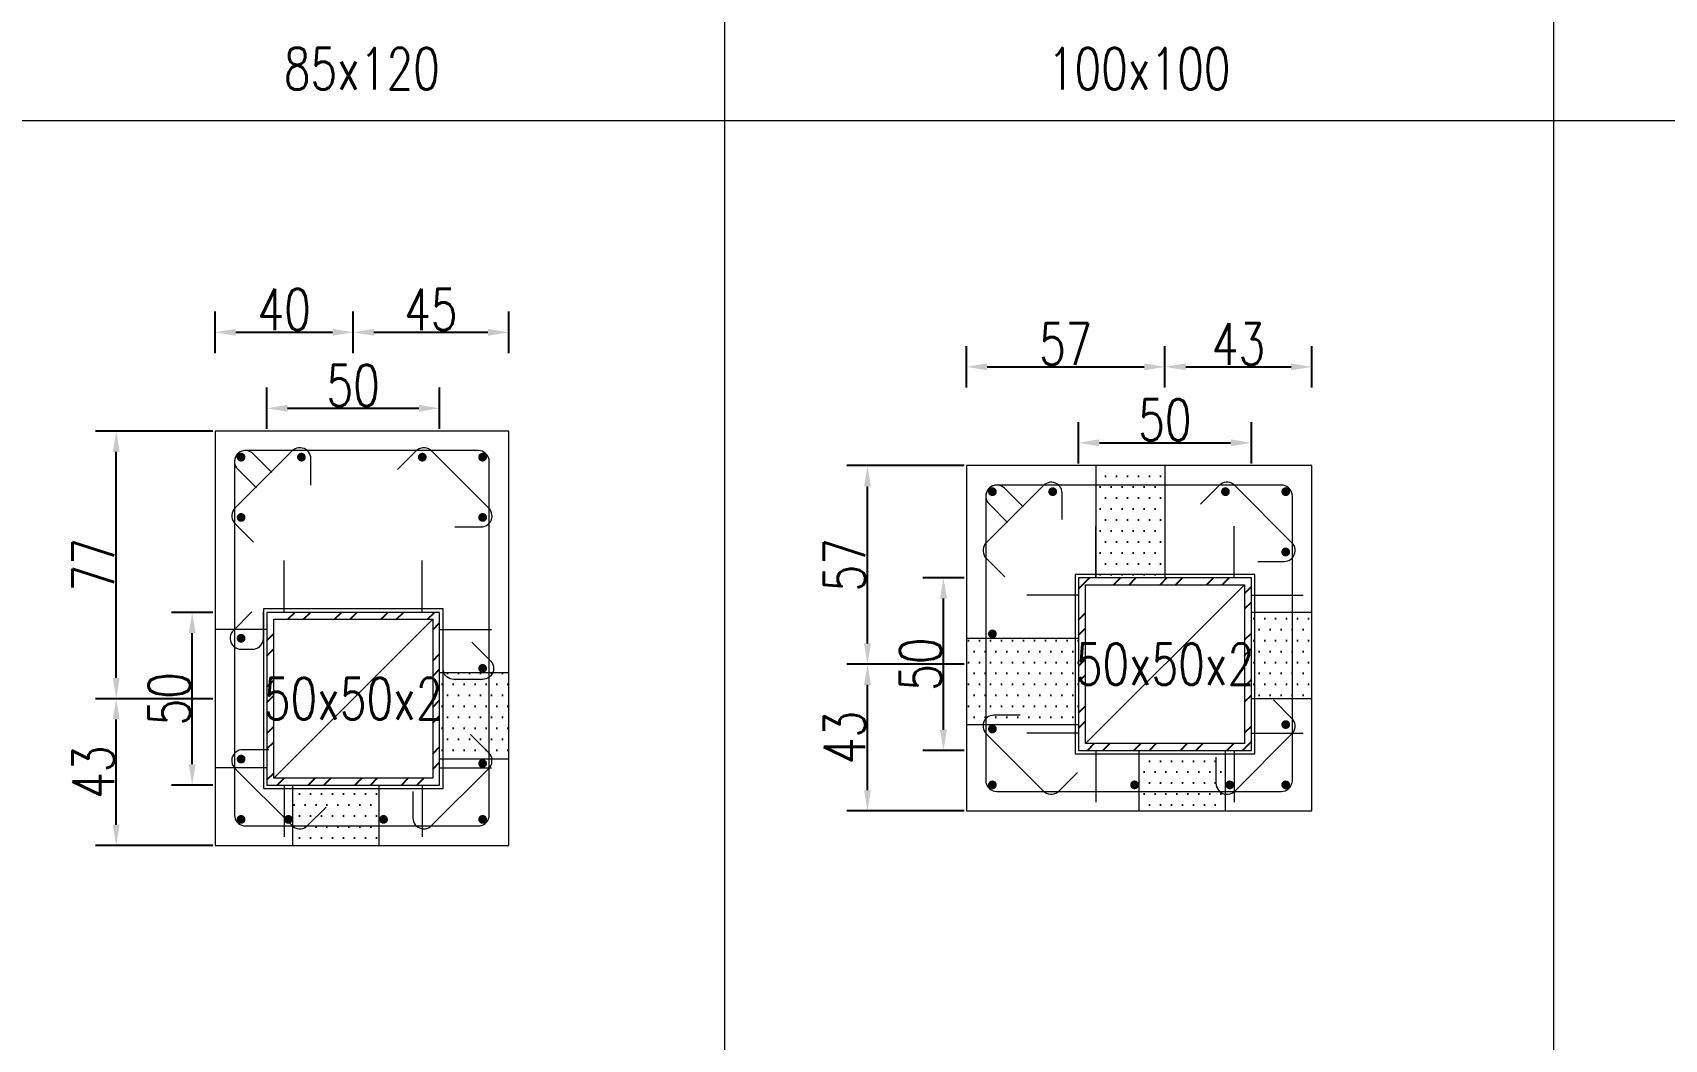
# Model space of a CAD drawing. Header units: millimetres. Extents: x 0 to 3905, y 0 to 8880.
# Drawn here: x 2924.7 to 3397.1, y 6567.8 to 6859.4 of the extents above; entities that cross this region are included whole.
import ezdxf
from ezdxf.enums import TextEntityAlignment as Align

# ---------------------------------------------------------------- set-up
doc = ezdxf.new("R2010")
doc.units = ezdxf.units.MM
doc.layers.get('DEFPOINTS').update_dxf_attribs({"color": 3})
for name, color, linetype in [('Hatch線', 6, 'Continuous'), ('TC-鋼粱', 132, 'Continuous'), ('主筋斷面', 2, 'Continuous'), ('文字-斷面尺寸', 7, 'Continuous'), ('文字-輔助字', 7, 'Continuous'), ('柱斷面線', 4, 'Continuous'), ('標註字', 4, 'Continuous'), ('箍筋線', 1, 'Continuous'), ('網格線', 7, 'Continuous'), ('鋼柱', 11, 'Continuous')]:
    doc.layers.add(name, color=color, linetype=linetype)
doc.styles.add('note', font='txt.shx', dxfattribs={"width": 0.75, "height": 12})
doc.styles.add('txt', font='txt.shx', dxfattribs={"height": 0.2, "bigfont": 'chineset.shx'})
doc.dimstyles.new('RCAD_DIM', dxfattribs={"dimtxt": 12, "dimasz": 6, "dimexe": 6, "dimexo": 0.625, "dimtad": 1, "dimdec": 0, "dimdsep": 46, "dimtxsty": 'note', "dimcen": 2.5, "dimclrd": 256, "dimclre": 256, "dimclrt": 256, "dimadec": 0, "dimazin": 0, "dimtfac": 1, "dimtmove": 0, "dimatfit": 3, "dimfxl": 0, "dimtolj": 1, "dimarcsym": 0})

# ---------------------------------------------------------------- blocks, each defined once
blk = doc.blocks.new('*D1698')
at = {"layer": 'DEFPOINTS', "color": 0}
for p in [(3042.5, 6750.62), (2992.5, 6744), (3042.5, 6744)]:
    blk.add_point(p, dxfattribs=at)
at = {"layer": '標註字', "lineweight": -2}
for p, q in [((2992.5, 6744.62), (2992.5, 6756.62)), ((3042.5, 6744.62), (3042.5, 6756.62)), ((2998.5, 6750.62), (3036.5, 6750.62))]:
    blk.add_line(p, q, dxfattribs=at)
at = {"layer": '標註字'}
for points in [[(2998.5, 6751.62), (2998.5, 6749.62), (2992.5, 6750.62)], [(3036.5, 6749.62), (3036.5, 6751.62), (3042.5, 6750.62)]]:
    blk.add_solid(points, dxfattribs=at)
at = {"layer": '標註字', "insert": (3017.5, 6757.25), "char_height": 12, "attachment_point": 5, "style": 'note'}
blk.add_mtext('\\A1;50', dxfattribs=at)
blk = doc.blocks.new('*D1699')
at = {"layer": 'DEFPOINTS', "color": 0}
for p in [(2970.88, 6691.5), (2977.5, 6691.5), (2977.5, 6641.5)]:
    blk.add_point(p, dxfattribs=at)
at = {"layer": '標註字', "lineweight": -2}
for p, q in [((2976.88, 6691.5), (2964.88, 6691.5)), ((2970.88, 6647.5), (2970.88, 6685.5)), ((2976.88, 6641.5), (2964.88, 6641.5))]:
    blk.add_line(p, q, dxfattribs=at)
at = {"layer": '標註字'}
for points in [[(2971.88, 6685.5), (2969.88, 6685.5), (2970.88, 6691.5)], [(2969.88, 6647.5), (2971.88, 6647.5), (2970.88, 6641.5)]]:
    blk.add_solid(points, dxfattribs=at)
at = {"layer": '標註字', "insert": (2964.25, 6666.5), "char_height": 12, "attachment_point": 5, "rotation": 90, "style": 'note'}
blk.add_mtext('\\A1;50', dxfattribs=at)
blk = doc.blocks.new('*D1700')
at = {"layer": 'DEFPOINTS', "color": 0}
for p in [(3017.5, 6772.62), (2977.5, 6766), (3017.5, 6766)]:
    blk.add_point(p, dxfattribs=at)
at = {"layer": '標註字', "lineweight": -2}
for p, q in [((2977.5, 6766.62), (2977.5, 6778.62)), ((3017.5, 6766.62), (3017.5, 6778.62)), ((2983.5, 6772.62), (3011.5, 6772.62))]:
    blk.add_line(p, q, dxfattribs=at)
at = {"layer": '標註字'}
for points in [[(2983.5, 6773.62), (2983.5, 6771.62), (2977.5, 6772.62)], [(3011.5, 6771.62), (3011.5, 6773.62), (3017.5, 6772.62)]]:
    blk.add_solid(points, dxfattribs=at)
at = {"layer": '標註字', "insert": (2997.5, 6779.25), "char_height": 12, "attachment_point": 5, "style": 'note'}
blk.add_mtext('\\A1;40', dxfattribs=at)
blk = doc.blocks.new('*D1701')
at = {"layer": 'DEFPOINTS', "color": 0}
for p in [(3062.5, 6772.62), (3017.5, 6766), (3062.5, 6766)]:
    blk.add_point(p, dxfattribs=at)
at = {"layer": '標註字', "lineweight": -2}
for p, q in [((3017.5, 6766.62), (3017.5, 6778.62)), ((3062.5, 6766.62), (3062.5, 6778.62)), ((3023.5, 6772.62), (3056.5, 6772.62))]:
    blk.add_line(p, q, dxfattribs=at)
at = {"layer": '標註字'}
for points in [[(3023.5, 6773.62), (3023.5, 6771.62), (3017.5, 6772.62)], [(3056.5, 6771.62), (3056.5, 6773.62), (3062.5, 6772.62)]]:
    blk.add_solid(points, dxfattribs=at)
at = {"layer": '標註字', "insert": (3040, 6779.25), "char_height": 12, "attachment_point": 5, "style": 'note'}
blk.add_mtext('\\A1;45', dxfattribs=at)
blk = doc.blocks.new('*D1702')
at = {"layer": 'DEFPOINTS', "color": 0}
for p in [(2948.88, 6666.5), (2977.5, 6666.5), (2977.5, 6624)]:
    blk.add_point(p, dxfattribs=at)
at = {"layer": '標註字', "lineweight": -2}
for p, q in [((2976.88, 6666.5), (2942.88, 6666.5)), ((2948.88, 6630), (2948.88, 6660.5)), ((2976.88, 6624), (2942.88, 6624))]:
    blk.add_line(p, q, dxfattribs=at)
at = {"layer": '標註字'}
for points in [[(2949.88, 6660.5), (2947.88, 6660.5), (2948.88, 6666.5)], [(2947.88, 6630), (2949.88, 6630), (2948.88, 6624)]]:
    blk.add_solid(points, dxfattribs=at)
at = {"layer": '標註字', "insert": (2942.25, 6645.25), "char_height": 12, "attachment_point": 5, "rotation": 90, "style": 'note'}
blk.add_mtext('\\A1;43', dxfattribs=at)
blk = doc.blocks.new('*D1703')
at = {"layer": 'DEFPOINTS', "color": 0}
for p in [(2948.88, 6744), (2977.5, 6744), (2977.5, 6666.5)]:
    blk.add_point(p, dxfattribs=at)
at = {"layer": '標註字', "lineweight": -2}
for p, q in [((2976.88, 6744), (2942.88, 6744)), ((2948.88, 6672.5), (2948.88, 6738)), ((2976.88, 6666.5), (2942.88, 6666.5))]:
    blk.add_line(p, q, dxfattribs=at)
at = {"layer": '標註字'}
for points in [[(2949.88, 6738), (2947.88, 6738), (2948.88, 6744)], [(2947.88, 6672.5), (2949.88, 6672.5), (2948.88, 6666.5)]]:
    blk.add_solid(points, dxfattribs=at)
at = {"layer": '標註字', "insert": (2942.25, 6705.25), "char_height": 12, "attachment_point": 5, "rotation": 90, "style": 'note'}
blk.add_mtext('\\A1;77', dxfattribs=at)
blk = doc.blocks.new('Circle_Filled')
at = {"const_width": 0.5}
blk.add_lwpolyline([(-0.25, 0, 1), (0.25, 0, 1)], format="xyb", close=True, dxfattribs=at)
blk = doc.blocks.new('*D1830')
at = {"layer": 'DEFPOINTS', "color": 0}
for p in [(3277.5, 6740.62), (3227.5, 6734), (3277.5, 6734)]:
    blk.add_point(p, dxfattribs=at)
at = {"layer": '標註字', "lineweight": -2}
for p, q in [((3227.5, 6734.62), (3227.5, 6746.62)), ((3277.5, 6734.62), (3277.5, 6746.62)), ((3233.5, 6740.62), (3271.5, 6740.62))]:
    blk.add_line(p, q, dxfattribs=at)
at = {"layer": '標註字'}
for points in [[(3233.5, 6741.62), (3233.5, 6739.62), (3227.5, 6740.62)], [(3271.5, 6739.62), (3271.5, 6741.62), (3277.5, 6740.62)]]:
    blk.add_solid(points, dxfattribs=at)
at = {"layer": '標註字', "insert": (3252.5, 6747.25), "char_height": 12, "attachment_point": 5, "style": 'note'}
blk.add_mtext('\\A1;50', dxfattribs=at)
blk = doc.blocks.new('*D1831')
at = {"layer": 'DEFPOINTS', "color": 0}
for p in [(3188.38, 6701.5), (3195, 6701.5), (3195, 6651.5)]:
    blk.add_point(p, dxfattribs=at)
at = {"layer": '標註字', "lineweight": -2}
for p, q in [((3194.38, 6701.5), (3182.38, 6701.5)), ((3188.38, 6657.5), (3188.38, 6695.5)), ((3194.38, 6651.5), (3182.38, 6651.5))]:
    blk.add_line(p, q, dxfattribs=at)
at = {"layer": '標註字'}
for points in [[(3189.38, 6695.5), (3187.38, 6695.5), (3188.38, 6701.5)], [(3187.38, 6657.5), (3189.38, 6657.5), (3188.38, 6651.5)]]:
    blk.add_solid(points, dxfattribs=at)
at = {"layer": '標註字', "insert": (3181.75, 6676.5), "char_height": 12, "attachment_point": 5, "rotation": 90, "style": 'note'}
blk.add_mtext('\\A1;50', dxfattribs=at)
blk = doc.blocks.new('*D1832')
at = {"layer": 'DEFPOINTS', "color": 0}
for p in [(3252.5, 6762.62), (3195, 6756), (3252.5, 6756)]:
    blk.add_point(p, dxfattribs=at)
at = {"layer": '標註字', "lineweight": -2}
for p, q in [((3195, 6756.62), (3195, 6768.62)), ((3252.5, 6756.62), (3252.5, 6768.62)), ((3201, 6762.62), (3246.5, 6762.62))]:
    blk.add_line(p, q, dxfattribs=at)
at = {"layer": '標註字'}
for points in [[(3201, 6763.62), (3201, 6761.62), (3195, 6762.62)], [(3246.5, 6761.62), (3246.5, 6763.62), (3252.5, 6762.62)]]:
    blk.add_solid(points, dxfattribs=at)
at = {"layer": '標註字', "insert": (3223.75, 6769.25), "char_height": 12, "attachment_point": 5, "style": 'note'}
blk.add_mtext('\\A1;57', dxfattribs=at)
blk = doc.blocks.new('*D1833')
at = {"layer": 'DEFPOINTS', "color": 0}
for p in [(3295, 6762.62), (3252.5, 6756), (3295, 6756)]:
    blk.add_point(p, dxfattribs=at)
at = {"layer": '標註字', "lineweight": -2}
for p, q in [((3252.5, 6756.62), (3252.5, 6768.62)), ((3295, 6756.62), (3295, 6768.62)), ((3258.5, 6762.62), (3289, 6762.62))]:
    blk.add_line(p, q, dxfattribs=at)
at = {"layer": '標註字'}
for points in [[(3258.5, 6763.62), (3258.5, 6761.62), (3252.5, 6762.62)], [(3289, 6761.62), (3289, 6763.62), (3295, 6762.62)]]:
    blk.add_solid(points, dxfattribs=at)
at = {"layer": '標註字', "insert": (3273.75, 6769.25), "char_height": 12, "attachment_point": 5, "style": 'note'}
blk.add_mtext('\\A1;43', dxfattribs=at)
blk = doc.blocks.new('*D1834')
at = {"layer": 'DEFPOINTS', "color": 0}
for p in [(3166.38, 6676.5), (3195, 6676.5), (3195, 6634)]:
    blk.add_point(p, dxfattribs=at)
at = {"layer": '標註字', "lineweight": -2}
for p, q in [((3194.38, 6676.5), (3160.38, 6676.5)), ((3166.38, 6640), (3166.38, 6670.5)), ((3194.38, 6634), (3160.38, 6634))]:
    blk.add_line(p, q, dxfattribs=at)
at = {"layer": '標註字'}
for points in [[(3167.38, 6670.5), (3165.38, 6670.5), (3166.38, 6676.5)], [(3165.38, 6640), (3167.38, 6640), (3166.38, 6634)]]:
    blk.add_solid(points, dxfattribs=at)
at = {"layer": '標註字', "insert": (3159.75, 6655.25), "char_height": 12, "attachment_point": 5, "rotation": 90, "style": 'note'}
blk.add_mtext('\\A1;43', dxfattribs=at)
blk = doc.blocks.new('*D1835')
at = {"layer": 'DEFPOINTS', "color": 0}
for p in [(3166.38, 6734), (3195, 6734), (3195, 6676.5)]:
    blk.add_point(p, dxfattribs=at)
at = {"layer": '標註字', "lineweight": -2}
for p, q in [((3194.38, 6734), (3160.38, 6734)), ((3166.38, 6682.5), (3166.38, 6728)), ((3194.38, 6676.5), (3160.38, 6676.5))]:
    blk.add_line(p, q, dxfattribs=at)
at = {"layer": '標註字'}
for points in [[(3167.38, 6728), (3165.38, 6728), (3166.38, 6734)], [(3165.38, 6682.5), (3167.38, 6682.5), (3166.38, 6676.5)]]:
    blk.add_solid(points, dxfattribs=at)
at = {"layer": '標註字', "insert": (3159.75, 6705.25), "char_height": 12, "attachment_point": 5, "rotation": 90, "style": 'note'}
blk.add_mtext('\\A1;57', dxfattribs=at)

msp = doc.modelspace()

# ---------------------------------------------------------------- hatches: boundary and pattern name
at = {"layer": 'Hatch線'}
h = msp.add_hatch(dxfattribs=at)
h.set_pattern_fill('ANSI32', color=256, style=0)
h.paths.add_polyline_path([(3227.5, 6651.5), (3277.5, 6651.5), (3277.5, 6701.5), (3227.5, 6701.5)], flags=17)
h.paths.add_polyline_path([(3229.5, 6653.5), (3229.5, 6699.5), (3275.5, 6699.5), (3275.5, 6653.5)])
h = msp.add_hatch(dxfattribs=at)
h.set_pattern_fill('ANSI32', color=256, style=0)
h.paths.add_polyline_path([(2992.5, 6641.5), (3042.5, 6641.5), (3042.5, 6691.5), (2992.5, 6691.5)], flags=17)
h.paths.add_polyline_path([(2994.5, 6643.5), (2994.5, 6689.5), (3040.5, 6689.5), (3040.5, 6643.5)])
at = {"layer": 'TC-鋼粱'}
h = msp.add_hatch(dxfattribs=at)
h.set_pattern_fill('DOTS', color=256, scale=2, style=0)
h.paths.add_polyline_path([(3252.5, 6734), (3232.5, 6734), (3232.5, 6701.5), (3252.5, 6701.5)], flags=17)
h = msp.add_hatch(dxfattribs=at)
h.set_pattern_fill('DOTS', color=256, scale=2, style=0)
h.paths.add_polyline_path([(3295, 6666.5), (3295, 6691.5), (3277.5, 6691.5), (3277.5, 6666.5)], flags=17)
h = msp.add_hatch(dxfattribs=at)
h.set_pattern_fill('DOTS', color=256, scale=2, style=0)
h.paths.add_polyline_path([(3195, 6684), (3195, 6659), (3227.5, 6659), (3227.5, 6684)], flags=17)
h = msp.add_hatch(dxfattribs=at)
h.set_pattern_fill('DOTS', color=256, scale=2, style=0)
h.paths.add_polyline_path([(3062.5, 6649), (3062.5, 6674), (3042.5, 6674), (3042.5, 6649)], flags=17)
h = msp.add_hatch(dxfattribs=at)
h.set_pattern_fill('DOTS', color=256, scale=2, style=0)
h.paths.add_polyline_path([(3244.98, 6634), (3269.98, 6634), (3269.98, 6651.5), (3244.98, 6651.5)], flags=17)
h = msp.add_hatch(dxfattribs=at)
h.set_pattern_fill('DOTS', color=256, scale=2, style=0)
h.paths.add_polyline_path([(3000, 6624), (3025, 6624), (3025, 6641.5), (3000, 6641.5)], flags=17)

# ---------------------------------------------------------------- linework, layer by layer
at = {"layer": 'DEFPOINTS', "lineweight": 5}
for points in [[(3232.5, 6701.5), (3232.5, 6716.5)], [(3272.5, 6701.5), (3272.5, 6716.5)], [(2997.5, 6691.5), (2997.5, 6706.5)], [(3037.5, 6691.5), (3037.5, 6706.5)], [(3227.5, 6650.5), (3278.5, 6650.5), (3278.5, 6702.5), (3226.5, 6702.5), (3226.5, 6650.5), (3227.5, 6650.5)], [(3229.5, 6653.5), (3275.5, 6699.5)], [(3227.5, 6696.5), (3212.5, 6696.5)], [(3277.5, 6696.5), (3292.5, 6696.5)], [(2992.5, 6640.5), (3043.5, 6640.5), (3043.5, 6692.5), (2991.5, 6692.5), (2991.5, 6640.5), (2992.5, 6640.5)], [(2994.5, 6643.5), (3040.5, 6689.5)], [(2992.5, 6686.5), (2977.5, 6686.5)], [(3042.5, 6686.5), (3057.5, 6686.5)], [(3227.5, 6656.5), (3212.5, 6656.5)], [(3277.5, 6656.5), (3292.5, 6656.5)], [(3232.5, 6651.5), (3232.5, 6636.5)], [(3272.5, 6651.5), (3272.5, 6636.5)], [(2992.5, 6646.5), (2977.5, 6646.5)], [(3042.5, 6646.5), (3057.5, 6646.5)], [(2997.5, 6641.5), (2997.5, 6626.5)], [(3037.5, 6641.5), (3037.5, 6626.5)]]:
    msp.add_lwpolyline(points, dxfattribs=at)
at = {"layer": 'TC-鋼粱', "lineweight": 5}
for points in [[(3232.5, 6734), (3232.5, 6701.5)], [(3252.5, 6734), (3252.5, 6701.5)], [(3295, 6691.5), (3277.5, 6691.5)], [(3195, 6684), (3227.5, 6684)], [(3062.5, 6674), (3042.5, 6674)], [(3295, 6666.5), (3277.5, 6666.5)], [(3195, 6659), (3227.5, 6659)], [(3244.98, 6634), (3244.98, 6651.5)], [(3269.98, 6634), (3269.98, 6651.5)], [(3062.5, 6649), (3042.5, 6649)], [(3000, 6624), (3000, 6641.5)], [(3025, 6624), (3025, 6641.5)]]:
    msp.add_lwpolyline(points, dxfattribs=at)
at = {"layer": '柱斷面線', "lineweight": 5}
for points in [[(2977.5, 6624), (3062.5, 6624), (3062.5, 6744), (2977.5, 6744), (2977.5, 6624)], [(3195, 6634), (3295, 6634), (3295, 6734), (3195, 6734), (3195, 6634)]]:
    msp.add_lwpolyline(points, dxfattribs=at)
at = {"layer": '箍筋線', "lineweight": 5}
for points in [[(3005.23, 6728.39), (3005.23, 6736.01), (3005.18, 6736.54), (3005.05, 6737.06), (3004.83, 6737.55), (3004.53, 6737.99), (3004.17, 6738.38), (3003.74, 6738.7), (3003.27, 6738.94), (3002.76, 6739.11), (3002.23, 6739.18), (3001.7, 6739.17), (3001.17, 6739.06), (3000.67, 6738.87), (3000.21, 6738.6), (2999.81, 6738.26), (2983.24, 6721.69), (2982.89, 6721.27), (2982.61, 6720.79), (2982.42, 6720.27), (2982.33, 6719.73), (2982.33, 6719.17), (2982.42, 6718.63), (2982.61, 6718.11), (2982.89, 6717.63), (2983.24, 6717.2), (2988.63, 6711.82)], [(2993.94, 6732.05), (2988.56, 6737.44), (2988.15, 6737.78), (2987.69, 6738.05), (2987.19, 6738.24), (2986.67, 6738.35), (2986.13, 6738.36), (2985.6, 6738.29), (2985.09, 6738.12), (2984.62, 6737.88), (2984.19, 6737.56), (2983.83, 6737.17), (2983.53, 6736.73), (2983.31, 6736.24), (2983.18, 6735.72), (2983.13, 6735.19), (2983.13, 6632.81), (2983.18, 6632.26), (2983.33, 6631.72), (2983.56, 6631.22), (2983.88, 6630.77), (2984.27, 6630.38), (2984.72, 6630.06), (2985.22, 6629.83), (2985.76, 6629.68), (2986.31, 6629.63), (3053.69, 6629.63), (3054.24, 6629.68), (3054.78, 6629.83), (3055.28, 6630.06), (3055.73, 6630.38), (3056.12, 6630.77), (3056.44, 6631.22), (3056.67, 6631.72), (3056.82, 6632.26), (3056.87, 6632.81), (3056.87, 6735.19), (3056.82, 6735.74), (3056.67, 6736.28), (3056.44, 6736.78), (3056.12, 6737.23), (3055.73, 6737.62), (3055.28, 6737.94), (3054.78, 6738.17), (3054.24, 6738.32), (3053.69, 6738.37), (2986.31, 6738.37), (2985.78, 6738.32), (2985.26, 6738.19), (2984.77, 6737.97), (2984.33, 6737.67), (2983.94, 6737.31), (2983.62, 6736.88), (2983.38, 6736.41), (2983.21, 6735.9), (2983.14, 6735.37), (2983.15, 6734.83), (2983.26, 6734.31), (2983.45, 6733.81), (2983.72, 6733.35), (2984.06, 6732.94), (2989.45, 6727.56)], [(3046.89, 6716.27), (3054.51, 6716.27), (3055.04, 6716.32), (3055.56, 6716.45), (3056.05, 6716.67), (3056.49, 6716.97), (3056.88, 6717.33), (3057.2, 6717.76), (3057.44, 6718.23), (3057.61, 6718.74), (3057.68, 6719.27), (3057.67, 6719.8), (3057.56, 6720.33), (3057.37, 6720.83), (3057.1, 6721.29), (3056.76, 6721.69), (3040.19, 6738.26), (3039.77, 6738.61), (3039.29, 6738.89), (3038.77, 6739.08), (3038.23, 6739.17), (3037.67, 6739.17), (3037.13, 6739.08), (3036.61, 6738.89), (3036.13, 6738.61), (3035.7, 6738.26), (3030.32, 6732.87)], [(3222.73, 6718.39), (3222.73, 6726.01), (3222.68, 6726.54), (3222.55, 6727.06), (3222.33, 6727.55), (3222.03, 6727.99), (3221.67, 6728.38), (3221.24, 6728.7), (3220.77, 6728.94), (3220.26, 6729.11), (3219.73, 6729.18), (3219.2, 6729.17), (3218.67, 6729.06), (3218.17, 6728.87), (3217.71, 6728.6), (3217.31, 6728.26), (3200.74, 6711.69), (3200.39, 6711.27), (3200.11, 6710.79), (3199.92, 6710.27), (3199.83, 6709.73), (3199.83, 6709.17), (3199.92, 6708.63), (3200.11, 6708.11), (3200.39, 6707.63), (3200.74, 6707.2), (3206.13, 6701.82)], [(3211.44, 6722.05), (3206.06, 6727.44), (3205.65, 6727.78), (3205.19, 6728.05), (3204.69, 6728.24), (3204.17, 6728.35), (3203.63, 6728.36), (3203.1, 6728.29), (3202.59, 6728.12), (3202.12, 6727.88), (3201.69, 6727.56), (3201.33, 6727.17), (3201.03, 6726.73), (3200.81, 6726.24), (3200.68, 6725.72), (3200.63, 6725.19), (3200.63, 6642.81), (3200.68, 6642.26), (3200.83, 6641.72), (3201.06, 6641.22), (3201.38, 6640.77), (3201.77, 6640.38), (3202.22, 6640.06), (3202.72, 6639.83), (3203.26, 6639.68), (3203.81, 6639.63), (3286.19, 6639.63), (3286.74, 6639.68), (3287.28, 6639.83), (3287.78, 6640.06), (3288.23, 6640.38), (3288.62, 6640.77), (3288.94, 6641.22), (3289.17, 6641.72), (3289.32, 6642.26), (3289.37, 6642.81), (3289.37, 6725.19), (3289.32, 6725.74), (3289.17, 6726.28), (3288.94, 6726.78), (3288.62, 6727.23), (3288.23, 6727.62), (3287.78, 6727.94), (3287.28, 6728.17), (3286.74, 6728.32), (3286.19, 6728.37), (3203.81, 6728.37), (3203.28, 6728.32), (3202.76, 6728.19), (3202.27, 6727.97), (3201.83, 6727.67), (3201.44, 6727.31), (3201.12, 6726.88), (3200.88, 6726.41), (3200.71, 6725.9), (3200.64, 6725.37), (3200.65, 6724.83), (3200.76, 6724.31), (3200.95, 6723.81), (3201.22, 6723.35), (3201.56, 6722.94), (3206.95, 6717.56)], [(3279.39, 6706.27), (3287.01, 6706.27), (3287.54, 6706.32), (3288.06, 6706.45), (3288.55, 6706.67), (3288.99, 6706.97), (3289.38, 6707.33), (3289.7, 6707.76), (3289.94, 6708.23), (3290.11, 6708.74), (3290.18, 6709.27), (3290.17, 6709.8), (3290.06, 6710.33), (3289.87, 6710.83), (3289.6, 6711.29), (3289.26, 6711.69), (3272.69, 6728.26), (3272.27, 6728.61), (3271.79, 6728.89), (3271.27, 6729.08), (3270.73, 6729.17), (3270.17, 6729.17), (3269.63, 6729.08), (3269.11, 6728.89), (3268.63, 6728.61), (3268.2, 6728.26), (3262.82, 6722.87)], [(2988.18, 6691.63), (2982.79, 6686.25), (2982.45, 6685.84), (2982.18, 6685.38), (2981.99, 6684.88), (2981.88, 6684.36), (2981.87, 6683.82), (2981.94, 6683.29), (2982.11, 6682.78), (2982.35, 6682.31), (2982.67, 6681.88), (2983.06, 6681.52), (2983.5, 6681.22), (2983.99, 6681), (2984.51, 6680.87), (2985.04, 6680.83), (2988.32, 6680.83), (2988.88, 6680.87), (2989.41, 6681.02), (2989.91, 6681.25), (2990.37, 6681.57), (2990.76, 6681.96), (2991.07, 6682.41), (2991.31, 6682.91), (2991.45, 6683.45), (2991.5, 6684), (2991.5, 6691.62)], [(3051.82, 6682.9), (3057.21, 6677.51), (3057.55, 6677.11), (3057.82, 6676.65), (3058.01, 6676.15), (3058.12, 6675.63), (3058.13, 6675.09), (3058.06, 6674.56), (3057.89, 6674.05), (3057.65, 6673.58), (3057.33, 6673.15), (3056.94, 6672.79), (3056.5, 6672.49), (3056.01, 6672.27), (3055.49, 6672.14), (3054.96, 6672.09), (3046.67, 6672.09), (3046.12, 6672.14), (3045.59, 6672.29), (3045.09, 6672.52), (3044.63, 6672.84), (3044.24, 6673.23), (3043.93, 6673.68), (3043.69, 6674.18), (3043.55, 6674.72), (3043.5, 6675.27), (3043.5, 6682.89)], [(3267.27, 6649.61), (3267.27, 6641.99), (3267.32, 6641.46), (3267.45, 6640.94), (3267.67, 6640.45), (3267.97, 6640.01), (3268.33, 6639.62), (3268.76, 6639.3), (3269.23, 6639.06), (3269.74, 6638.89), (3270.27, 6638.82), (3270.8, 6638.83), (3271.33, 6638.94), (3271.83, 6639.13), (3272.29, 6639.4), (3272.69, 6639.74), (3289.26, 6656.31), (3289.61, 6656.73), (3289.89, 6657.21), (3290.08, 6657.73), (3290.17, 6658.27), (3290.17, 6658.83), (3290.08, 6659.37), (3289.89, 6659.89), (3289.61, 6660.37), (3289.26, 6660.8), (3283.87, 6666.18)], [(3210.61, 6661.73), (3202.99, 6661.73), (3202.46, 6661.68), (3201.94, 6661.55), (3201.45, 6661.33), (3201.01, 6661.03), (3200.62, 6660.67), (3200.3, 6660.24), (3200.06, 6659.77), (3199.89, 6659.26), (3199.82, 6658.73), (3199.83, 6658.2), (3199.94, 6657.67), (3200.13, 6657.17), (3200.4, 6656.71), (3200.74, 6656.31), (3217.31, 6639.74), (3217.73, 6639.39), (3218.21, 6639.11), (3218.73, 6638.92), (3219.27, 6638.83), (3219.83, 6638.83), (3220.37, 6638.92), (3220.89, 6639.11), (3221.37, 6639.39), (3221.8, 6639.74), (3227.18, 6645.13)], [(3034.77, 6639.61), (3034.77, 6631.99), (3034.82, 6631.46), (3034.95, 6630.94), (3035.17, 6630.45), (3035.47, 6630.01), (3035.83, 6629.62), (3036.26, 6629.3), (3036.73, 6629.06), (3037.24, 6628.89), (3037.77, 6628.82), (3038.3, 6628.83), (3038.83, 6628.94), (3039.33, 6629.13), (3039.79, 6629.4), (3040.19, 6629.74), (3056.76, 6646.31), (3057.11, 6646.73), (3057.39, 6647.21), (3057.58, 6647.73), (3057.67, 6648.27), (3057.67, 6648.83), (3057.58, 6649.37), (3057.39, 6649.89), (3057.11, 6650.37), (3056.76, 6650.8), (3051.37, 6656.18)], [(2993.11, 6651.73), (2985.49, 6651.73), (2984.96, 6651.68), (2984.44, 6651.55), (2983.95, 6651.33), (2983.51, 6651.03), (2983.12, 6650.67), (2982.8, 6650.24), (2982.56, 6649.77), (2982.39, 6649.26), (2982.32, 6648.73), (2982.33, 6648.2), (2982.44, 6647.67), (2982.63, 6647.17), (2982.9, 6646.71), (2983.24, 6646.31), (2999.81, 6629.74), (3000.23, 6629.39), (3000.71, 6629.11), (3001.23, 6628.92), (3001.77, 6628.83), (3002.33, 6628.83), (3002.87, 6628.92), (3003.39, 6629.11), (3003.87, 6629.39), (3004.3, 6629.74), (3009.68, 6635.13)]]:
    msp.add_lwpolyline(points, dxfattribs=at)
at = {"layer": '網格線', "lineweight": 5}
for points in [[(3125, 6864), (3125, 6834)], [(3365, 6864), (3365, 6834)], [(2915, 6834), (3125, 6834)], [(3125, 6834), (3365, 6834)], [(3125, 6834), (3125, 6462)], [(3365, 6834), (3635, 6834)], [(3365, 6834), (3365, 6462)]]:
    msp.add_lwpolyline(points, dxfattribs=at)
at = {"layer": '鋼柱', "lineweight": 5}
for points in [[(3227.5, 6651.5), (3277.5, 6651.5), (3277.5, 6701.5), (3227.5, 6701.5), (3227.5, 6651.5)], [(3229.5, 6653.5), (3229.5, 6699.5), (3275.5, 6699.5), (3275.5, 6653.5), (3229.5, 6653.5)], [(2992.5, 6641.5), (3042.5, 6641.5), (3042.5, 6691.5), (2992.5, 6691.5), (2992.5, 6641.5)], [(2994.5, 6643.5), (2994.5, 6689.5), (3040.5, 6689.5), (3040.5, 6643.5), (2994.5, 6643.5)]]:
    msp.add_lwpolyline(points, dxfattribs=at)

# ---------------------------------------------------------------- block references
at = {"layer": '主筋斷面', "lineweight": 5, "xscale": 2.539999961853027, "yscale": 2.539999961853027}
for p in [(2985.04, 6736.46), (3002.5, 6736.46), (3037.5, 6736.46), (3054.96, 6736.46), (3202.54, 6726.46), (3220, 6726.46), (3270, 6726.46), (3287.46, 6726.46), (2985.04, 6719), (3054.96, 6719), (3287.46, 6709), (2985.04, 6684), (3202.54, 6685.27), (3054.96, 6675.27), (3202.54, 6657.73), (3287.46, 6659), (2985.04, 6649), (3054.96, 6647.73), (3202.54, 6641.54), (3243.71, 6641.54), (3271.25, 6641.54), (3287.46, 6641.54), (2985.04, 6631.54), (2998.73, 6631.54), (3026.27, 6631.54), (3054.96, 6631.54)]:
    msp.add_blockref('Circle_Filled', p, dxfattribs=at)

# ---------------------------------------------------------------- texts
at = {"layer": '文字-斷面尺寸', "style": 'txt', "width": 0.75}
for s, p in [('85x120', (3020, 6849)), ('100x100', (3245, 6849))]:
    msp.add_text(s, height=12, dxfattribs=at).set_placement(p, align=Align.MIDDLE)
at = {"layer": '文字-輔助字', "style": 'txt', "width": 0.75}
for p in [(3252.5, 6676.5), (3017.5, 6666.5)]:
    msp.add_text('50x50x2', height=12, dxfattribs=at).set_placement(p, align=Align.MIDDLE)

# ---------------------------------------------------------------- dimensions: what is measured, and where the dimension line sits
at = {"layer": '標註字'}
for base, p1, p2, picture, middle in [((3017.5, 6772.62), (2977.5, 6766), (3017.5, 6766), '*D1700', (2997.5, 6779.25)), ((3062.5, 6772.62), (3017.5, 6766), (3062.5, 6766), '*D1701', (3040, 6779.25)), ((3252.4999, 6762.625), (3195, 6756), (3252.4999, 6756), '*D1832', (3223.75, 6769.25)), ((3295, 6762.625), (3252.4999, 6756), (3295, 6756), '*D1833', (3273.75, 6769.25)), ((3042.5, 6750.62), (2992.5, 6744), (3042.5, 6744), '*D1698', (3017.5, 6757.25)), ((3277.5, 6740.62), (3227.5, 6734), (3277.5, 6734), '*D1830', (3252.5, 6747.25))]:
    dim = msp.add_linear_dim(base=base, p1=p1, p2=p2, dimstyle='RCAD_DIM', dxfattribs=at)
    dim.commit()
    dim.dimension.update_dxf_attribs({"geometry": picture, "text_midpoint": middle})
for base, p1, p2, picture, middle in [((2948.875, 6744), (2977.5, 6666.500004), (2977.5, 6744), '*D1703', (2942.25, 6705.250002)), ((3166.375, 6734), (3195, 6676.50001), (3195, 6734), '*D1835', (3159.75, 6705.25)), ((3188.38, 6701.5), (3195, 6651.5), (3195, 6701.5), '*D1831', (3181.75, 6676.5)), ((2970.88, 6691.5), (2977.5, 6641.5), (2977.5, 6691.5), '*D1699', (2964.25, 6666.5)), ((3166.375, 6676.50001), (3195, 6634), (3195, 6676.50001), '*D1834', (3159.75, 6655.25)), ((2948.875, 6666.500004), (2977.5, 6624), (2977.5, 6666.500004), '*D1702', (2942.25, 6645.250002))]:
    dim = msp.add_linear_dim(base=base, p1=p1, p2=p2, angle=90, dimstyle='RCAD_DIM', dxfattribs=at)
    dim.commit()
    dim.dimension.update_dxf_attribs({"geometry": picture, "text_midpoint": middle})

doc.saveas('drawing.dxf')
